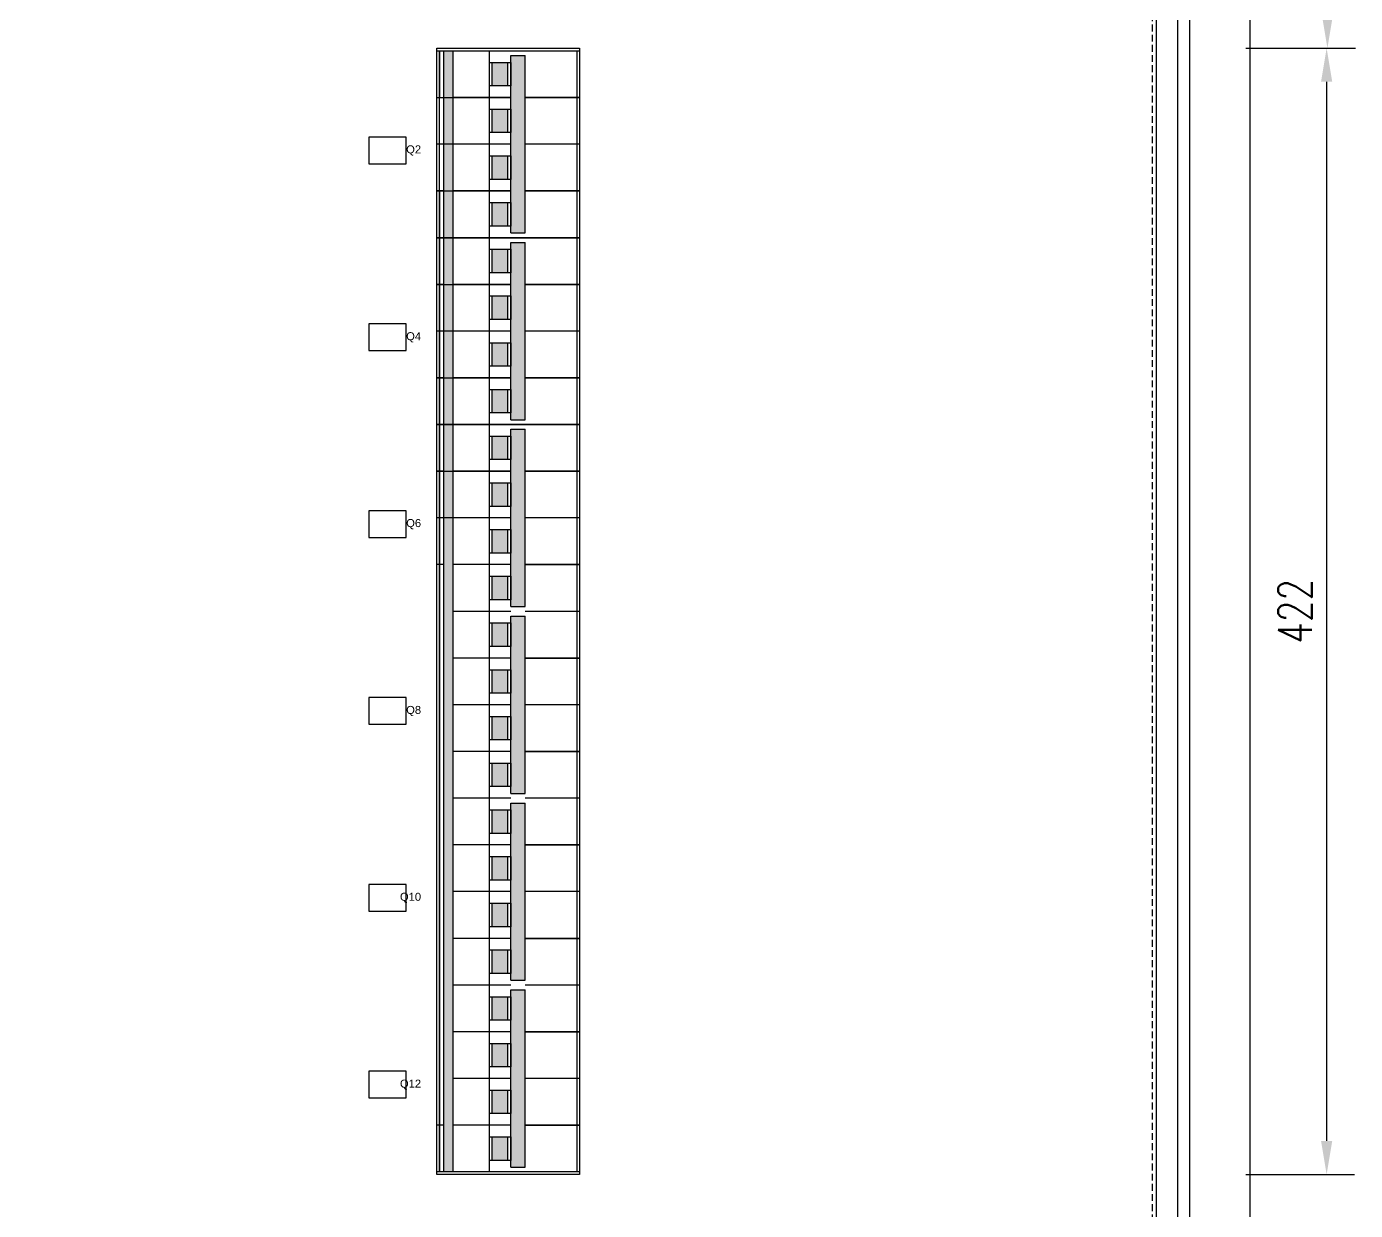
# Model space of a CAD drawing. Header units: millimetres. Extents: x 2153 to 5658, y -781 to 1156.
# Drawn here: x 4626.7 to 5124.7, y 347.9 to 791.4 of the extents above; entities that cross this region are included whole.
import ezdxf

# ---------------------------------------------------------------- set-up
doc = ezdxf.new("R2010")
doc.units = ezdxf.units.MM
doc.linetypes.add('HIDDEN', pattern=[9.525, 6.35, -3.175])
for name, color, linetype in [('40GENE-009-FRAME.TEXT2', 2, 'Continuous'), ('40GENE-102-DIMENSION', 40, 'Continuous'), ('40GENE-106-TEXT', 7, 'Continuous'), ('40GENE-107-SUB.TITLE', 4, 'Continuous'), ('47ELEC-102-PROYEC', 1, 'HIDDEN'), ('47ELEC-106-SIMB-F', 2, 'Continuous'), ('47ELEC-205-EQUIP', 5, 'Continuous')]:
    doc.layers.add(name, color=color, linetype=linetype)
doc.styles.add('ROMANS', font='romans.shx', dxfattribs={"width": 0.75})
doc.styles.get("Standard").update_dxf_attribs({"font": 'arial.ttf'})
doc.dimstyles.new('SNC-LAVALIN', dxfattribs={"dimscale": 0, "dimtxt": 2.5, "dimasz": 2.5, "dimexe": 1.5, "dimexo": 1, "dimgap": 1.25, "dimtad": 1, "dimdec": 0, "dimzin": 1, "dimdsep": 46, "dimtxsty": 'ROMANS', "dimcen": 0.09, "dimclrd": 256, "dimclre": 256, "dimclrt": 7, "dimadec": 0, "dimazin": 0, "dimtfac": 1, "dimtdec": 0, "dimtix": 1, "dimtmove": 2, "dimatfit": 3, "dimfxl": 1, "dimtfill": 1, "dimtolj": 1, "dimarcsym": 0})

# ---------------------------------------------------------------- blocks, each defined once
blk = doc.blocks.new('*D75')
at = {"layer": '40GENE-102-DIMENSION', "lineweight": -2, "transparency": 16777216}
for p, q in [((5071.05, 1022.26), (5124.67, 1022.26)), ((5114.17, 1009.66), (5114.17, 795.93)), ((5083.55, 783.33), (5124.67, 783.33))]:
    blk.add_line(p, q, dxfattribs=at)
at = {"layer": '40GENE-102-DIMENSION', "transparency": 16777216}
for points in [[(5112.07, 1009.66), (5116.27, 1009.66), (5114.17, 1022.26)], [(5112.07, 795.93), (5116.27, 795.93), (5114.17, 783.33)]]:
    blk.add_solid(points, dxfattribs=at)
at = {"layer": '40GENE-102-DIMENSION', "color": 0, "transparency": 16777216, "insert": (5102.27, 902.79), "char_height": 12.6, "attachment_point": 5, "rotation": 90, "style": 'ROMANS', "bg_fill": 3, "box_fill_scale": 1.1, "bg_fill_color": 256, "bg_fill_true_color": 13158600, "bg_fill_transparency": 0}
blk.add_mtext('\\A1;239', dxfattribs=at)
blk = doc.blocks.new('*D76')
at = {"layer": '40GENE-102-DIMENSION', "lineweight": -2, "transparency": 16777216}
for p, q in [((5083.55, 783.33), (5124.38, 783.33)), ((5113.88, 770.73), (5113.88, 373.93)), ((5083.55, 361.33), (5124.38, 361.33))]:
    blk.add_line(p, q, dxfattribs=at)
at = {"layer": '40GENE-102-DIMENSION', "transparency": 16777216}
for points in [[(5111.78, 770.73), (5115.98, 770.73), (5113.88, 783.33)], [(5111.78, 373.93), (5115.98, 373.93), (5113.88, 361.33)]]:
    blk.add_solid(points, dxfattribs=at)
at = {"layer": '40GENE-102-DIMENSION', "color": 0, "transparency": 16777216, "insert": (5101.98, 572.33), "char_height": 12.6, "attachment_point": 5, "rotation": 90, "style": 'ROMANS', "bg_fill": 3, "box_fill_scale": 1.1, "bg_fill_color": 256, "bg_fill_true_color": 13158600, "bg_fill_transparency": 0}
blk.add_mtext('\\A1;422', dxfattribs=at)
blk = doc.blocks.new('ABB')
at = {"layer": '40GENE-106-TEXT'}
h = blk.add_hatch(color=255, dxfattribs=at)
h.paths.add_polyline_path([(2.98, 2.12), (2.43, 4.02), (1.91, 4.02), (1.91, 2.12)])
h.paths.add_polyline_path([(3.04, 1.92), (1.91, 1.92), (1.91, 0.87), (2.3, 0.87), (2.55, 0.02), (3.59, 0.02)])
h.paths.add_polyline_path([(1.71, 1.92), (0.57, 1.92), (0.02, 0.02), (1.06, 0.02), (1.31, 0.87), (1.71, 0.87)])
h.paths.add_polyline_path([(1.71, 4.02), (1.18, 4.02), (0.63, 2.12), (1.71, 2.12)])
h.paths.add_polyline_path([(5.14, 4.02), (3.99, 4.02), (3.99, 2.12), (5.14, 2.12)])
edge = h.paths.add_edge_path()
edge.add_line((5.34, 2.12), (6.25, 2.12))
edge.add_ellipse((5.58, 1.18), major_axis=(0.82, 0.82), ratio=1, start_angle=9.24912, end_angle=28.6784)
edge.add_ellipse((5.59, 3.13), major_axis=(-0.631, 0.631), ratio=1, start_angle=155.23478, end_angle=313.93593)
edge.add_line((5.61, 4.02), (5.34, 4.02))
edge.add_line((5.34, 4.02), (5.34, 2.12))
edge = h.paths.add_edge_path()
edge.add_line((5.34, 0.02), (5.61, 0.02))
edge.add_ellipse((5.58, 1.18), major_axis=(-0.82, 0.82), ratio=1, start_angle=136.6801, end_angle=264.72295)
edge.add_line((6.47, 1.92), (5.34, 1.92))
edge.add_line((5.34, 1.92), (5.34, 0.02))
h.paths.add_polyline_path([(5.14, 1.92), (3.99, 1.92), (3.99, 0.02), (5.14, 0.02)])
h.paths.add_polyline_path([(8.13, 4.02), (6.98, 4.02), (6.98, 2.12), (8.13, 2.12)])
edge = h.paths.add_edge_path()
edge.add_line((8.33, 2.12), (9.24, 2.12))
edge.add_ellipse((8.57, 1.18), major_axis=(0.82, 0.82), ratio=1, start_angle=9.24912, end_angle=28.6784)
edge.add_ellipse((8.58, 3.13), major_axis=(-0.631, 0.631), ratio=1, start_angle=155.23478, end_angle=313.93593)
edge.add_line((8.6, 4.02), (8.33, 4.02))
edge.add_line((8.33, 4.02), (8.33, 2.12))
h.paths.add_polyline_path([(6.98, 0.02), (8.13, 0.02), (8.13, 1.92), (6.98, 1.92)])
edge = h.paths.add_edge_path()
edge.add_line((8.33, 0.02), (8.6, 0.02))
edge.add_ellipse((8.57, 1.18), major_axis=(-0.82, 0.82), ratio=1, start_angle=136.6801, end_angle=264.72295)
edge.add_line((9.46, 1.92), (8.33, 1.92))
edge.add_line((8.33, 1.92), (8.33, 0.02))

msp = doc.modelspace()

# ---------------------------------------------------------------- hatches: boundary and pattern name
at = {"layer": '47ELEC-106-SIMB-F'}
h = msp.add_hatch(color=12, dxfattribs=at)
h.dxf.hatch_style = 1
h.paths.add_polyline_path([(4782.99, 764.83), (4786.42, 764.83), (4786.42, 782.33), (4782.99, 782.33)])
h = msp.add_hatch(color=7, dxfattribs=at)
h.dxf.hatch_style = 1
h.paths.add_polyline_path([(4801.21, 725.49), (4801.21, 716.67), (4807.08, 716.67), (4807.08, 725.49)])
h.paths.add_polyline_path([(4801.21, 742.99), (4801.21, 734.17), (4807.08, 734.17), (4807.08, 742.99)])
h.paths.add_polyline_path([(4801.21, 760.49), (4801.21, 751.67), (4807.08, 751.67), (4807.08, 760.49)])
h.paths.add_polyline_path([(4801.21, 777.99), (4801.21, 769.17), (4807.08, 769.17), (4807.08, 777.99)])
h.paths.add_polyline_path([(4808.11, 780.53), (4808.11, 747.33), (4813.57, 747.33), (4813.57, 780.53)])
h.paths.add_polyline_path([(4808.11, 747.33), (4808.11, 714.12), (4813.57, 714.12), (4813.57, 747.33)])
h = msp.add_hatch(color=12, dxfattribs=at)
h.dxf.hatch_style = 1
h.paths.add_polyline_path([(4782.99, 747.33), (4786.42, 747.33), (4786.42, 764.83), (4782.99, 764.83)])
h = msp.add_hatch(color=12, dxfattribs=at)
h.dxf.hatch_style = 1
h.paths.add_polyline_path([(4782.99, 729.83), (4786.42, 729.83), (4786.42, 747.33), (4782.99, 747.33)])
h = msp.add_hatch(color=12, dxfattribs=at)
h.dxf.hatch_style = 1
h.paths.add_polyline_path([(4782.99, 712.33), (4786.42, 712.33), (4786.42, 729.83), (4782.99, 729.83)])
h = msp.add_hatch(color=12, dxfattribs=at)
h.dxf.hatch_style = 1
h.paths.add_polyline_path([(4782.99, 694.83), (4786.42, 694.83), (4786.42, 712.33), (4782.99, 712.33)])
h = msp.add_hatch(color=7, dxfattribs=at)
h.dxf.hatch_style = 1
h.paths.add_polyline_path([(4801.21, 655.49), (4801.21, 646.67), (4807.08, 646.67), (4807.08, 655.49)])
h.paths.add_polyline_path([(4801.21, 672.99), (4801.21, 664.17), (4807.08, 664.17), (4807.08, 672.99)])
h.paths.add_polyline_path([(4801.21, 690.49), (4801.21, 681.67), (4807.08, 681.67), (4807.08, 690.49)])
h.paths.add_polyline_path([(4801.21, 707.99), (4801.21, 699.17), (4807.08, 699.17), (4807.08, 707.99)])
h.paths.add_polyline_path([(4808.11, 710.53), (4808.11, 677.33), (4813.57, 677.33), (4813.57, 710.53)])
h.paths.add_polyline_path([(4808.11, 677.33), (4808.11, 644.12), (4813.57, 644.12), (4813.57, 677.33)])
h = msp.add_hatch(color=12, dxfattribs=at)
h.dxf.hatch_style = 1
h.paths.add_polyline_path([(4782.99, 677.33), (4786.42, 677.33), (4786.42, 694.83), (4782.99, 694.83)])
h = msp.add_hatch(color=12, dxfattribs=at)
h.dxf.hatch_style = 1
h.paths.add_polyline_path([(4782.99, 659.83), (4786.42, 659.83), (4786.42, 677.33), (4782.99, 677.33)])
h = msp.add_hatch(color=12, dxfattribs=at)
h.dxf.hatch_style = 1
h.paths.add_polyline_path([(4782.99, 642.33), (4786.42, 642.33), (4786.42, 659.83), (4782.99, 659.83)])
h = msp.add_hatch(color=12, dxfattribs=at)
h.dxf.hatch_style = 1
h.paths.add_polyline_path([(4782.99, 624.83), (4786.42, 624.83), (4786.42, 642.33), (4782.99, 642.33)])
h = msp.add_hatch(color=7, dxfattribs=at)
h.dxf.hatch_style = 1
h.paths.add_polyline_path([(4801.21, 585.49), (4801.21, 576.67), (4807.08, 576.67), (4807.08, 585.49)])
h.paths.add_polyline_path([(4801.21, 602.99), (4801.21, 594.17), (4807.08, 594.17), (4807.08, 602.99)])
h.paths.add_polyline_path([(4801.21, 620.49), (4801.21, 611.67), (4807.08, 611.67), (4807.08, 620.49)])
h.paths.add_polyline_path([(4801.21, 637.99), (4801.21, 629.17), (4807.08, 629.17), (4807.08, 637.99)])
h.paths.add_polyline_path([(4808.11, 640.53), (4808.11, 607.33), (4813.57, 607.33), (4813.57, 640.53)])
h.paths.add_polyline_path([(4808.11, 607.33), (4808.11, 574.12), (4813.57, 574.12), (4813.57, 607.33)])
h = msp.add_hatch(color=12, dxfattribs=at)
h.dxf.hatch_style = 1
h.paths.add_polyline_path([(4782.99, 607.33), (4786.42, 607.33), (4786.42, 624.83), (4782.99, 624.83)])
h = msp.add_hatch(color=12, dxfattribs=at)
h.dxf.hatch_style = 1
h.paths.add_polyline_path([(4782.99, 589.83), (4786.42, 589.83), (4786.42, 607.33), (4782.99, 607.33)])
h = msp.add_hatch(color=12, dxfattribs=at)
h.dxf.hatch_style = 1
h.paths.add_polyline_path([(4782.99, 572.33), (4786.42, 572.33), (4786.42, 589.83), (4782.99, 589.83)])
h = msp.add_hatch(color=12, dxfattribs=at)
h.dxf.hatch_style = 1
h.paths.add_polyline_path([(4782.99, 554.83), (4786.42, 554.83), (4786.42, 572.33), (4782.99, 572.33)])
h = msp.add_hatch(color=7, dxfattribs=at)
h.dxf.hatch_style = 1
h.paths.add_polyline_path([(4801.21, 515.49), (4801.21, 506.67), (4807.08, 506.67), (4807.08, 515.49)])
h.paths.add_polyline_path([(4801.21, 532.99), (4801.21, 524.17), (4807.08, 524.17), (4807.08, 532.99)])
h.paths.add_polyline_path([(4801.21, 550.49), (4801.21, 541.67), (4807.08, 541.67), (4807.08, 550.49)])
h.paths.add_polyline_path([(4801.21, 567.99), (4801.21, 559.17), (4807.08, 559.17), (4807.08, 567.99)])
h.paths.add_polyline_path([(4808.11, 570.53), (4808.11, 537.33), (4813.57, 537.33), (4813.57, 570.53)])
h.paths.add_polyline_path([(4808.11, 537.33), (4808.11, 504.12), (4813.57, 504.12), (4813.57, 537.33)])
h = msp.add_hatch(color=12, dxfattribs=at)
h.dxf.hatch_style = 1
h.paths.add_polyline_path([(4782.99, 537.33), (4786.42, 537.33), (4786.42, 554.83), (4782.99, 554.83)])
h = msp.add_hatch(color=12, dxfattribs=at)
h.dxf.hatch_style = 1
h.paths.add_polyline_path([(4782.99, 519.83), (4786.42, 519.83), (4786.42, 537.33), (4782.99, 537.33)])
h = msp.add_hatch(color=12, dxfattribs=at)
h.dxf.hatch_style = 1
h.paths.add_polyline_path([(4782.99, 502.33), (4786.42, 502.33), (4786.42, 519.83), (4782.99, 519.83)])
h = msp.add_hatch(color=12, dxfattribs=at)
h.dxf.hatch_style = 1
h.paths.add_polyline_path([(4782.99, 484.83), (4786.42, 484.83), (4786.42, 502.33), (4782.99, 502.33)])
h = msp.add_hatch(color=7, dxfattribs=at)
h.dxf.hatch_style = 1
h.paths.add_polyline_path([(4801.21, 445.49), (4801.21, 436.67), (4807.08, 436.67), (4807.08, 445.49)])
h.paths.add_polyline_path([(4801.21, 462.99), (4801.21, 454.17), (4807.08, 454.17), (4807.08, 462.99)])
h.paths.add_polyline_path([(4801.21, 480.49), (4801.21, 471.67), (4807.08, 471.67), (4807.08, 480.49)])
h.paths.add_polyline_path([(4801.21, 497.99), (4801.21, 489.17), (4807.08, 489.17), (4807.08, 497.99)])
h.paths.add_polyline_path([(4808.11, 500.53), (4808.11, 467.33), (4813.57, 467.33), (4813.57, 500.53)])
h.paths.add_polyline_path([(4808.11, 467.33), (4808.11, 434.12), (4813.57, 434.12), (4813.57, 467.33)])
h = msp.add_hatch(color=12, dxfattribs=at)
h.dxf.hatch_style = 1
h.paths.add_polyline_path([(4782.99, 467.33), (4786.42, 467.33), (4786.42, 484.83), (4782.99, 484.83)])
h = msp.add_hatch(color=12, dxfattribs=at)
h.dxf.hatch_style = 1
h.paths.add_polyline_path([(4782.99, 449.83), (4786.42, 449.83), (4786.42, 467.33), (4782.99, 467.33)])
h = msp.add_hatch(color=12, dxfattribs=at)
h.dxf.hatch_style = 1
h.paths.add_polyline_path([(4782.99, 432.33), (4786.42, 432.33), (4786.42, 449.83), (4782.99, 449.83)])
h = msp.add_hatch(color=12, dxfattribs=at)
h.dxf.hatch_style = 1
h.paths.add_polyline_path([(4782.99, 414.83), (4786.42, 414.83), (4786.42, 432.33), (4782.99, 432.33)])
h = msp.add_hatch(color=7, dxfattribs=at)
h.dxf.hatch_style = 1
h.paths.add_polyline_path([(4801.21, 375.49), (4801.21, 366.67), (4807.08, 366.67), (4807.08, 375.49)])
h.paths.add_polyline_path([(4801.21, 392.99), (4801.21, 384.17), (4807.08, 384.17), (4807.08, 392.99)])
h.paths.add_polyline_path([(4801.21, 410.49), (4801.21, 401.67), (4807.08, 401.67), (4807.08, 410.49)])
h.paths.add_polyline_path([(4801.21, 427.99), (4801.21, 419.17), (4807.08, 419.17), (4807.08, 427.99)])
h.paths.add_polyline_path([(4808.11, 430.53), (4808.11, 397.33), (4813.57, 397.33), (4813.57, 430.53)])
h.paths.add_polyline_path([(4808.11, 397.33), (4808.11, 364.12), (4813.57, 364.12), (4813.57, 397.33)])
h = msp.add_hatch(color=12, dxfattribs=at)
h.dxf.hatch_style = 1
h.paths.add_polyline_path([(4782.99, 397.33), (4786.42, 397.33), (4786.42, 414.83), (4782.99, 414.83)])
h = msp.add_hatch(color=12, dxfattribs=at)
h.dxf.hatch_style = 1
h.paths.add_polyline_path([(4782.99, 379.83), (4786.42, 379.83), (4786.42, 397.33), (4782.99, 397.33)])
h = msp.add_hatch(color=12, dxfattribs=at)
h.dxf.hatch_style = 1
h.paths.add_polyline_path([(4782.99, 362.33), (4786.42, 362.33), (4786.42, 379.83), (4782.99, 379.83)])

# ---------------------------------------------------------------- linework, layer by layer
at = {"layer": '47ELEC-102-PROYEC', "linetype": 'Continuous', "ltscale": 3}
for points in [[(4320.05, 1022.26), (5050.05, 1022.26), (5050.05, -107.74), (4320.05, -107.74)], [(4780.5, 783.33), (4833.86, 783.33), (4833.86, 361.33), (4780.5, 361.33)]]:
    msp.add_lwpolyline(points, close=True, dxfattribs=at)
at = {"layer": '47ELEC-102-PROYEC', "ltscale": 0.4}
msp.add_lwpolyline([(4321.55, 1020.76), (5048.55, 1020.76), (5048.55, -106.24), (4321.55, -106.24)], close=True, dxfattribs=at)
at = {"layer": '47ELEC-106-SIMB-F', "color": 7}
for p, q in [((4780.5, 782.33), (4833.86, 782.33)), ((4781.5, 782.33), (4781.5, 764.83)), ((4800.17, 764.83), (4800.17, 782.33)), ((4832.86, 782.33), (4832.86, 764.83)), ((4801.21, 769.17), (4801.21, 777.99)), ((4807.08, 769.17), (4807.08, 777.99)), ((4808.11, 714.12), (4808.11, 780.53)), ((4808.11, 780.53), (4813.57, 780.53)), ((4813.57, 714.12), (4813.57, 780.53)), ((4780.5, 764.83), (4808.11, 764.83)), ((4808.11, 764.83), (4786.42, 764.83)), ((4800.17, 747.33), (4800.17, 764.83)), ((4813.57, 764.83), (4833.86, 764.83)), ((4833.86, 764.83), (4813.57, 764.83)), ((4832.86, 764.83), (4832.86, 747.33)), ((4801.21, 751.67), (4801.21, 760.49)), ((4807.08, 751.67), (4807.08, 760.49)), ((4808.11, 747.33), (4780.5, 747.33)), ((4800.17, 729.83), (4800.17, 747.33)), ((4833.86, 747.33), (4813.57, 747.33)), ((4832.86, 747.33), (4832.86, 729.83)), ((4801.21, 734.17), (4801.21, 742.99)), ((4807.08, 734.17), (4807.08, 742.99)), ((4780.5, 729.83), (4808.11, 729.83)), ((4782.99, 729.83), (4780.5, 729.83)), ((4781.5, 729.83), (4781.5, 712.33)), ((4808.11, 729.83), (4786.42, 729.83)), ((4800.17, 712.33), (4800.17, 729.83)), ((4813.57, 729.83), (4833.86, 729.83)), ((4833.86, 729.83), (4813.57, 729.83)), ((4832.86, 729.83), (4832.86, 712.33)), ((4801.21, 716.67), (4801.21, 725.49)), ((4807.08, 716.67), (4807.08, 725.49)), ((4780.5, 712.33), (4833.86, 712.33)), ((4833.86, 712.33), (4780.5, 712.33)), ((4781.5, 712.33), (4781.5, 694.83)), ((4800.17, 694.83), (4800.17, 712.33)), ((4808.11, 714.12), (4813.57, 714.12)), ((4832.86, 712.33), (4832.86, 694.83)), ((4801.21, 699.17), (4801.21, 707.99)), ((4807.08, 699.17), (4807.08, 707.99)), ((4808.11, 644.12), (4808.11, 710.53)), ((4808.11, 710.53), (4813.57, 710.53)), ((4813.57, 644.12), (4813.57, 710.53)), ((4780.5, 694.83), (4808.11, 694.83)), ((4782.99, 694.83), (4780.5, 694.83)), ((4781.5, 694.83), (4781.5, 677.33)), ((4808.11, 694.83), (4786.42, 694.83)), ((4800.17, 677.33), (4800.17, 694.83)), ((4813.57, 694.83), (4833.86, 694.83)), ((4833.86, 694.83), (4813.57, 694.83)), ((4832.86, 694.83), (4832.86, 677.33)), ((4801.21, 681.67), (4801.21, 690.49)), ((4807.08, 681.67), (4807.08, 690.49)), ((4808.11, 677.33), (4780.5, 677.33)), ((4781.5, 677.33), (4781.5, 659.83)), ((4800.17, 659.83), (4800.17, 677.33)), ((4833.86, 677.33), (4813.57, 677.33)), ((4832.86, 677.33), (4832.86, 659.83)), ((4801.21, 664.17), (4801.21, 672.99)), ((4807.08, 664.17), (4807.08, 672.99)), ((4780.5, 659.83), (4808.11, 659.83)), ((4782.99, 659.83), (4780.5, 659.83)), ((4781.5, 659.83), (4781.5, 642.33)), ((4808.11, 659.83), (4786.42, 659.83)), ((4800.17, 642.33), (4800.17, 659.83)), ((4813.57, 659.83), (4833.86, 659.83)), ((4833.86, 659.83), (4813.57, 659.83)), ((4832.86, 659.83), (4832.86, 642.33)), ((4801.21, 646.67), (4801.21, 655.49)), ((4807.08, 646.67), (4807.08, 655.49)), ((4808.11, 644.12), (4813.57, 644.12)), ((4780.5, 642.33), (4833.86, 642.33)), ((4833.86, 642.33), (4780.5, 642.33)), ((4781.5, 642.33), (4781.5, 624.83)), ((4800.17, 624.83), (4800.17, 642.33)), ((4801.21, 629.17), (4801.21, 637.99)), ((4807.08, 629.17), (4807.08, 637.99)), ((4808.11, 574.12), (4808.11, 640.53)), ((4808.11, 640.53), (4813.57, 640.53)), ((4813.57, 574.12), (4813.57, 640.53)), ((4832.86, 642.33), (4832.86, 624.83)), ((4780.5, 624.83), (4808.11, 624.83)), ((4782.99, 624.83), (4780.5, 624.83)), ((4781.5, 624.83), (4781.5, 607.33)), ((4808.11, 624.83), (4786.42, 624.83)), ((4800.17, 607.33), (4800.17, 624.83)), ((4813.57, 624.83), (4833.86, 624.83)), ((4833.86, 624.83), (4813.57, 624.83)), ((4832.86, 624.83), (4832.86, 607.33)), ((4801.21, 611.67), (4801.21, 620.49)), ((4807.08, 611.67), (4807.08, 620.49)), ((4808.11, 607.33), (4780.5, 607.33)), ((4781.5, 607.33), (4781.5, 589.83)), ((4800.17, 589.83), (4800.17, 607.33)), ((4801.21, 594.17), (4801.21, 602.99)), ((4807.08, 594.17), (4807.08, 602.99)), ((4833.86, 607.33), (4813.57, 607.33)), ((4832.86, 607.33), (4832.86, 589.83)), ((4782.99, 589.83), (4780.5, 589.83)), ((4781.5, 589.83), (4781.5, 572.33)), ((4808.11, 589.83), (4786.42, 589.83)), ((4800.17, 572.33), (4800.17, 589.83)), ((4813.57, 589.83), (4833.86, 589.83)), ((4833.86, 589.83), (4813.57, 589.83)), ((4832.86, 589.83), (4832.86, 572.33)), ((4801.21, 576.67), (4801.21, 585.49)), ((4807.08, 576.67), (4807.08, 585.49)), ((4808.11, 574.12), (4813.57, 574.12)), ((4781.5, 572.33), (4781.5, 554.83)), ((4808.11, 572.33), (4786.42, 572.33)), ((4800.17, 554.83), (4800.17, 572.33)), ((4801.21, 559.17), (4801.21, 567.99)), ((4807.08, 559.17), (4807.08, 567.99)), ((4808.11, 504.12), (4808.11, 570.53)), ((4808.11, 570.53), (4813.57, 570.53)), ((4833.86, 572.33), (4813.57, 572.33)), ((4813.57, 504.12), (4813.57, 570.53)), ((4832.86, 572.33), (4832.86, 554.83)), ((4781.5, 554.83), (4781.5, 537.33)), ((4808.11, 554.83), (4786.42, 554.83)), ((4800.17, 537.33), (4800.17, 554.83)), ((4813.57, 554.83), (4833.86, 554.83)), ((4833.86, 554.83), (4813.57, 554.83)), ((4832.86, 554.83), (4832.86, 537.33)), ((4801.21, 541.67), (4801.21, 550.49)), ((4807.08, 541.67), (4807.08, 550.49)), ((4781.5, 537.33), (4781.5, 519.83)), ((4808.11, 537.33), (4786.42, 537.33)), ((4800.17, 519.83), (4800.17, 537.33)), ((4801.21, 524.17), (4801.21, 532.99)), ((4807.08, 524.17), (4807.08, 532.99)), ((4833.86, 537.33), (4813.57, 537.33)), ((4832.86, 537.33), (4832.86, 519.83)), ((4781.5, 519.83), (4781.5, 502.33)), ((4808.11, 519.83), (4786.42, 519.83)), ((4800.17, 502.33), (4800.17, 519.83)), ((4813.57, 519.83), (4833.86, 519.83)), ((4833.86, 519.83), (4813.57, 519.83)), ((4832.86, 519.83), (4832.86, 502.33)), ((4801.21, 506.67), (4801.21, 515.49)), ((4807.08, 506.67), (4807.08, 515.49)), ((4808.11, 504.12), (4813.57, 504.12)), ((4781.5, 502.33), (4781.5, 484.83)), ((4808.11, 502.33), (4786.42, 502.33)), ((4800.17, 484.83), (4800.17, 502.33)), ((4801.21, 489.17), (4801.21, 497.99)), ((4807.08, 489.17), (4807.08, 497.99)), ((4808.11, 434.12), (4808.11, 500.53)), ((4808.11, 500.53), (4813.57, 500.53)), ((4833.86, 502.33), (4813.57, 502.33)), ((4813.57, 434.12), (4813.57, 500.53)), ((4832.86, 502.33), (4832.86, 484.83)), ((4781.5, 484.83), (4781.5, 467.33)), ((4808.11, 484.83), (4786.42, 484.83)), ((4800.17, 467.33), (4800.17, 484.83)), ((4813.57, 484.83), (4833.86, 484.83)), ((4833.86, 484.83), (4813.57, 484.83)), ((4832.86, 484.83), (4832.86, 467.33)), ((4801.21, 471.67), (4801.21, 480.49)), ((4807.08, 471.67), (4807.08, 480.49)), ((4781.5, 467.33), (4781.5, 449.83)), ((4808.11, 467.33), (4786.42, 467.33)), ((4800.17, 449.83), (4800.17, 467.33)), ((4833.86, 467.33), (4813.57, 467.33)), ((4832.86, 467.33), (4832.86, 449.83)), ((4801.21, 454.17), (4801.21, 462.99)), ((4807.08, 454.17), (4807.08, 462.99)), ((4781.5, 449.83), (4781.5, 432.33)), ((4808.11, 449.83), (4786.42, 449.83)), ((4800.17, 432.33), (4800.17, 449.83)), ((4813.57, 449.83), (4833.86, 449.83)), ((4833.86, 449.83), (4813.57, 449.83)), ((4832.86, 449.83), (4832.86, 432.33)), ((4801.21, 436.67), (4801.21, 445.49)), ((4807.08, 436.67), (4807.08, 445.49)), ((4808.11, 434.12), (4813.57, 434.12)), ((4781.5, 432.33), (4781.5, 414.83)), ((4808.11, 432.33), (4786.42, 432.33)), ((4800.17, 414.83), (4800.17, 432.33)), ((4808.11, 364.12), (4808.11, 430.53)), ((4808.11, 430.53), (4813.57, 430.53)), ((4833.86, 432.33), (4813.57, 432.33)), ((4813.57, 364.12), (4813.57, 430.53)), ((4832.86, 432.33), (4832.86, 414.83)), ((4801.21, 419.17), (4801.21, 427.99)), ((4807.08, 419.17), (4807.08, 427.99)), ((4781.5, 414.83), (4781.5, 397.33)), ((4808.11, 414.83), (4786.42, 414.83)), ((4800.17, 397.33), (4800.17, 414.83)), ((4813.57, 414.83), (4833.86, 414.83)), ((4833.86, 414.83), (4813.57, 414.83)), ((4832.86, 414.83), (4832.86, 397.33)), ((4801.21, 401.67), (4801.21, 410.49)), ((4807.08, 401.67), (4807.08, 410.49)), ((4781.5, 397.33), (4781.5, 379.83)), ((4808.11, 397.33), (4786.42, 397.33)), ((4800.17, 379.83), (4800.17, 397.33)), ((4833.86, 397.33), (4813.57, 397.33)), ((4832.86, 397.33), (4832.86, 379.83)), ((4801.21, 384.17), (4801.21, 392.99)), ((4807.08, 384.17), (4807.08, 392.99)), ((4782.99, 379.83), (4780.5, 379.83)), ((4781.5, 379.83), (4781.5, 362.33)), ((4808.11, 379.83), (4786.42, 379.83)), ((4800.17, 362.33), (4800.17, 379.83)), ((4813.57, 379.83), (4833.86, 379.83)), ((4833.86, 379.83), (4813.57, 379.83)), ((4832.86, 379.83), (4832.86, 362.33)), ((4801.21, 366.67), (4801.21, 375.49)), ((4807.08, 366.67), (4807.08, 375.49)), ((4808.11, 364.12), (4813.57, 364.12)), ((4833.86, 362.33), (4780.5, 362.33))]:
    msp.add_line(p, q, dxfattribs=at)
at = {"layer": '47ELEC-106-SIMB-F', "color": 12}
for p, q in [((4782.99, 782.33), (4782.99, 764.83)), ((4786.42, 782.33), (4786.42, 764.83)), ((4782.99, 764.83), (4782.99, 747.33)), ((4786.42, 764.83), (4786.42, 747.33)), ((4782.99, 747.33), (4782.99, 729.83)), ((4786.42, 747.33), (4786.42, 729.83)), ((4782.99, 729.83), (4782.99, 712.33)), ((4786.42, 729.83), (4786.42, 712.33)), ((4782.99, 712.33), (4782.99, 694.83)), ((4786.42, 712.33), (4786.42, 694.83)), ((4782.99, 694.83), (4782.99, 677.33)), ((4786.42, 694.83), (4786.42, 677.33)), ((4782.99, 677.33), (4782.99, 659.83)), ((4786.42, 677.33), (4786.42, 659.83)), ((4782.99, 659.83), (4782.99, 642.33)), ((4786.42, 659.83), (4786.42, 642.33)), ((4782.99, 642.33), (4782.99, 624.83)), ((4786.42, 642.33), (4786.42, 624.83)), ((4782.99, 624.83), (4782.99, 607.33)), ((4786.42, 624.83), (4786.42, 607.33)), ((4782.99, 607.33), (4782.99, 589.83)), ((4786.42, 607.33), (4786.42, 589.83)), ((4782.99, 589.83), (4782.99, 572.33)), ((4786.42, 589.83), (4786.42, 572.33)), ((4782.99, 572.33), (4782.99, 554.83)), ((4786.42, 572.33), (4786.42, 554.83)), ((4782.99, 554.83), (4782.99, 537.33)), ((4786.42, 554.83), (4786.42, 537.33)), ((4782.99, 537.33), (4782.99, 519.83)), ((4786.42, 537.33), (4786.42, 519.83)), ((4782.99, 519.83), (4782.99, 502.33)), ((4786.42, 519.83), (4786.42, 502.33)), ((4782.99, 502.33), (4782.99, 484.83)), ((4786.42, 502.33), (4786.42, 484.83)), ((4782.99, 484.83), (4782.99, 467.33)), ((4786.42, 484.83), (4786.42, 467.33)), ((4782.99, 467.33), (4782.99, 449.83)), ((4786.42, 467.33), (4786.42, 449.83)), ((4782.99, 449.83), (4782.99, 432.33)), ((4786.42, 449.83), (4786.42, 432.33)), ((4782.99, 432.33), (4782.99, 414.83)), ((4786.42, 432.33), (4786.42, 414.83)), ((4782.99, 414.83), (4782.99, 397.33)), ((4786.42, 414.83), (4786.42, 397.33)), ((4782.99, 397.33), (4782.99, 379.83)), ((4786.42, 397.33), (4786.42, 379.83)), ((4782.99, 379.83), (4782.99, 362.33)), ((4786.42, 379.83), (4786.42, 362.33))]:
    msp.add_line(p, q, dxfattribs=at)
at = {"layer": '47ELEC-106-SIMB-F', "color": 7}
for points in [[(4781.5, 782.33), (4832.86, 782.33), (4832.86, 362.33), (4781.5, 362.33)], [(4800.17, 769.17), (4800.17, 777.99), (4808.11, 777.99), (4808.11, 769.17)], [(4800.17, 751.67), (4800.17, 760.49), (4808.11, 760.49), (4808.11, 751.67)], [(4800.17, 734.17), (4800.17, 742.99), (4808.11, 742.99), (4808.11, 734.17)], [(4800.17, 716.67), (4800.17, 725.49), (4808.11, 725.49), (4808.11, 716.67)], [(4800.17, 699.17), (4800.17, 707.99), (4808.11, 707.99), (4808.11, 699.17)], [(4800.17, 681.67), (4800.17, 690.49), (4808.11, 690.49), (4808.11, 681.67)], [(4800.17, 664.17), (4800.17, 672.99), (4808.11, 672.99), (4808.11, 664.17)], [(4800.17, 646.67), (4800.17, 655.49), (4808.11, 655.49), (4808.11, 646.67)], [(4800.17, 629.17), (4800.17, 637.99), (4808.11, 637.99), (4808.11, 629.17)], [(4800.17, 611.67), (4800.17, 620.49), (4808.11, 620.49), (4808.11, 611.67)], [(4800.17, 594.17), (4800.17, 602.99), (4808.11, 602.99), (4808.11, 594.17)], [(4800.17, 576.67), (4800.17, 585.49), (4808.11, 585.49), (4808.11, 576.67)], [(4800.17, 559.17), (4800.17, 567.99), (4808.11, 567.99), (4808.11, 559.17)], [(4800.17, 541.67), (4800.17, 550.49), (4808.11, 550.49), (4808.11, 541.67)], [(4800.17, 524.17), (4800.17, 532.99), (4808.11, 532.99), (4808.11, 524.17)], [(4800.17, 506.67), (4800.17, 515.49), (4808.11, 515.49), (4808.11, 506.67)], [(4800.17, 489.17), (4800.17, 497.99), (4808.11, 497.99), (4808.11, 489.17)], [(4800.17, 471.67), (4800.17, 480.49), (4808.11, 480.49), (4808.11, 471.67)], [(4800.17, 454.17), (4800.17, 462.99), (4808.11, 462.99), (4808.11, 454.17)], [(4800.17, 436.67), (4800.17, 445.49), (4808.11, 445.49), (4808.11, 436.67)], [(4800.17, 419.17), (4800.17, 427.99), (4808.11, 427.99), (4808.11, 419.17)], [(4800.17, 401.67), (4800.17, 410.49), (4808.11, 410.49), (4808.11, 401.67)], [(4800.17, 384.17), (4800.17, 392.99), (4808.11, 392.99), (4808.11, 384.17)], [(4800.17, 366.67), (4800.17, 375.49), (4808.11, 375.49), (4808.11, 366.67)]]:
    msp.add_lwpolyline(points, close=True, dxfattribs=at)
at = {"layer": '47ELEC-205-EQUIP'}
for points in [[(4285.05, 1057.26), (5085.05, 1057.26), (5085.05, -142.74), (4285.05, -142.74)], [(4307.55, 1034.76), (5062.55, 1034.76), (5062.55, -120.24), (4307.55, -120.24)], [(4312.05, 1030.26), (5058.05, 1030.26), (5058.05, -115.74), (4312.05, -115.74)], [(4768.99, 750.03), (4754.99, 750.03), (4754.99, 740.03), (4768.99, 740.03)], [(4768.99, 680.03), (4754.99, 680.03), (4754.99, 670.03), (4768.99, 670.03)], [(4768.99, 610.03), (4754.99, 610.03), (4754.99, 600.03), (4768.99, 600.03)], [(4768.99, 540.03), (4754.99, 540.03), (4754.99, 530.03), (4768.99, 530.03)], [(4768.99, 470.03), (4754.99, 470.03), (4754.99, 460.03), (4768.99, 460.03)], [(4768.99, 400.03), (4754.99, 400.03), (4754.99, 390.03), (4768.99, 390.03)]]:
    msp.add_lwpolyline(points, close=True, dxfattribs=at)

# ---------------------------------------------------------------- block references
at = {"layer": '40GENE-009-FRAME.TEXT2', "xscale": 0.6400000000000001, "yscale": 0.6400000000000001, "zscale": 0.6400000000000001, "rotation": 90}
for p in [(4785.91, 712.85), (4785.91, 642.85), (4785.91, 572.85), (4785.91, 502.85), (4785.91, 432.85), (4785.91, 362.85)]:
    msp.add_blockref('ABB', p, dxfattribs=at)

# ---------------------------------------------------------------- texts
at = {"layer": '40GENE-107-SUB.TITLE', "char_height": 3, "width": 25, "attachment_point": 3}
for s, insert in [('Q2', (4774.54, 746.91)), ('Q4', (4774.54, 676.91)), ('Q6', (4774.54, 606.91)), ('Q8', (4774.54, 536.91)), ('Q10', (4774.54, 466.91)), ('Q12', (4774.54, 396.91))]:
    msp.add_mtext(s, dxfattribs=dict(at, insert=insert))

# ---------------------------------------------------------------- next in the draw order: dimensions: what is measured, and where the dimension line sits
at = {"layer": '40GENE-102-DIMENSION', "color": 0}
dim = msp.add_linear_dim(base=(5114.17, 783.33), p1=(5050.05, 1022.26), p2=(5062.55, 783.33), angle=90, dimstyle='SNC-LAVALIN', override={"dimscale": 7.000007, "dimtxt": 1.8, "dimasz": 1.8, "dimexo": 3, "dimgap": 0.8, "dimclrt": 0}, dxfattribs=at)
dim.commit()
dim.dimension.update_dxf_attribs({"geometry": '*D75', "text_midpoint": (5102.27, 902.79)})

# ---------------------------------------------------------------- next in the draw order: dimensions: what is measured, and where the dimension line sits
dim = msp.add_linear_dim(base=(5113.88, 361.33), p1=(5062.55, 783.33), p2=(5062.55, 361.33), angle=90, dimstyle='SNC-LAVALIN', override={"dimscale": 7.000007, "dimtxt": 1.8, "dimasz": 1.8, "dimexo": 3, "dimgap": 0.8, "dimclrt": 0}, dxfattribs=at)
dim.commit()
dim.dimension.update_dxf_attribs({"geometry": '*D76', "text_midpoint": (5101.98, 572.33)})

doc.saveas('drawing.dxf')
